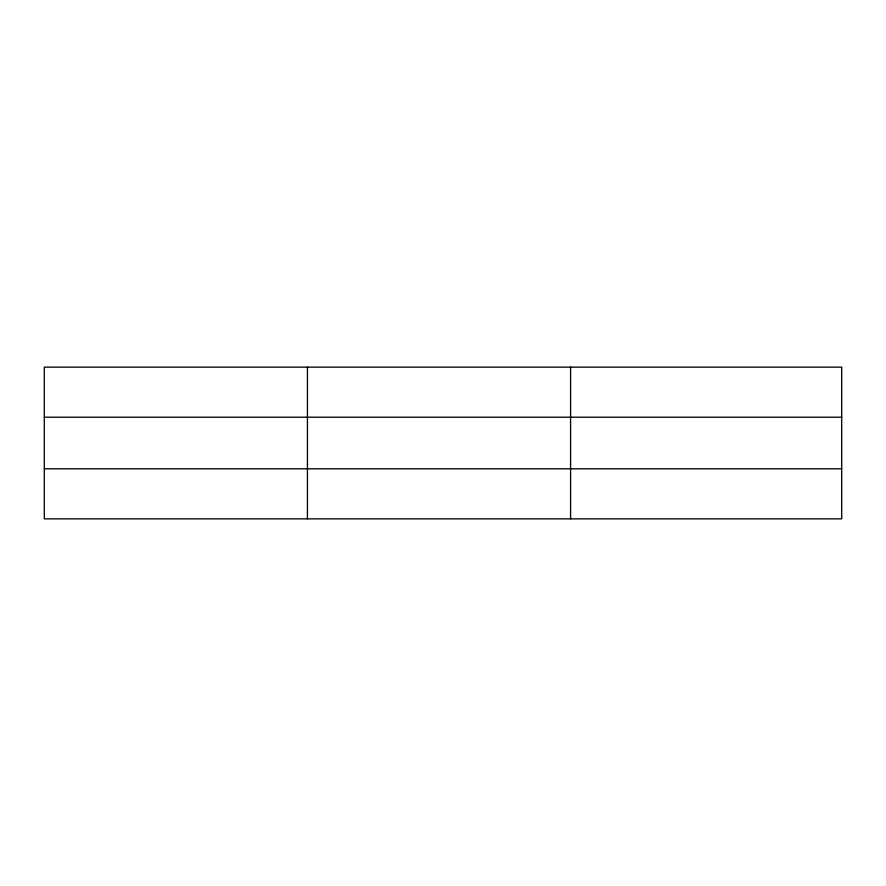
<?xml version="1.0" encoding="UTF-8"?>
<svg xmlns="http://www.w3.org/2000/svg" width="886" height="886" viewBox="0 0 886 886"><rect width="100%" height="100%" fill="white"/><g stroke="black" fill="none" stroke-linecap="round" stroke-linejoin="round"><path stroke-width="1.33" d="M307.442 518.864L307.442 367.136M570.584 518.864L570.584 367.136M841.7 417.206L841.7 367.136L44.3 367.136L44.3 518.864L841.7 518.864L841.7 417.206L44.3 417.206M44.3 468.794L841.7 468.794"/></g></svg>
